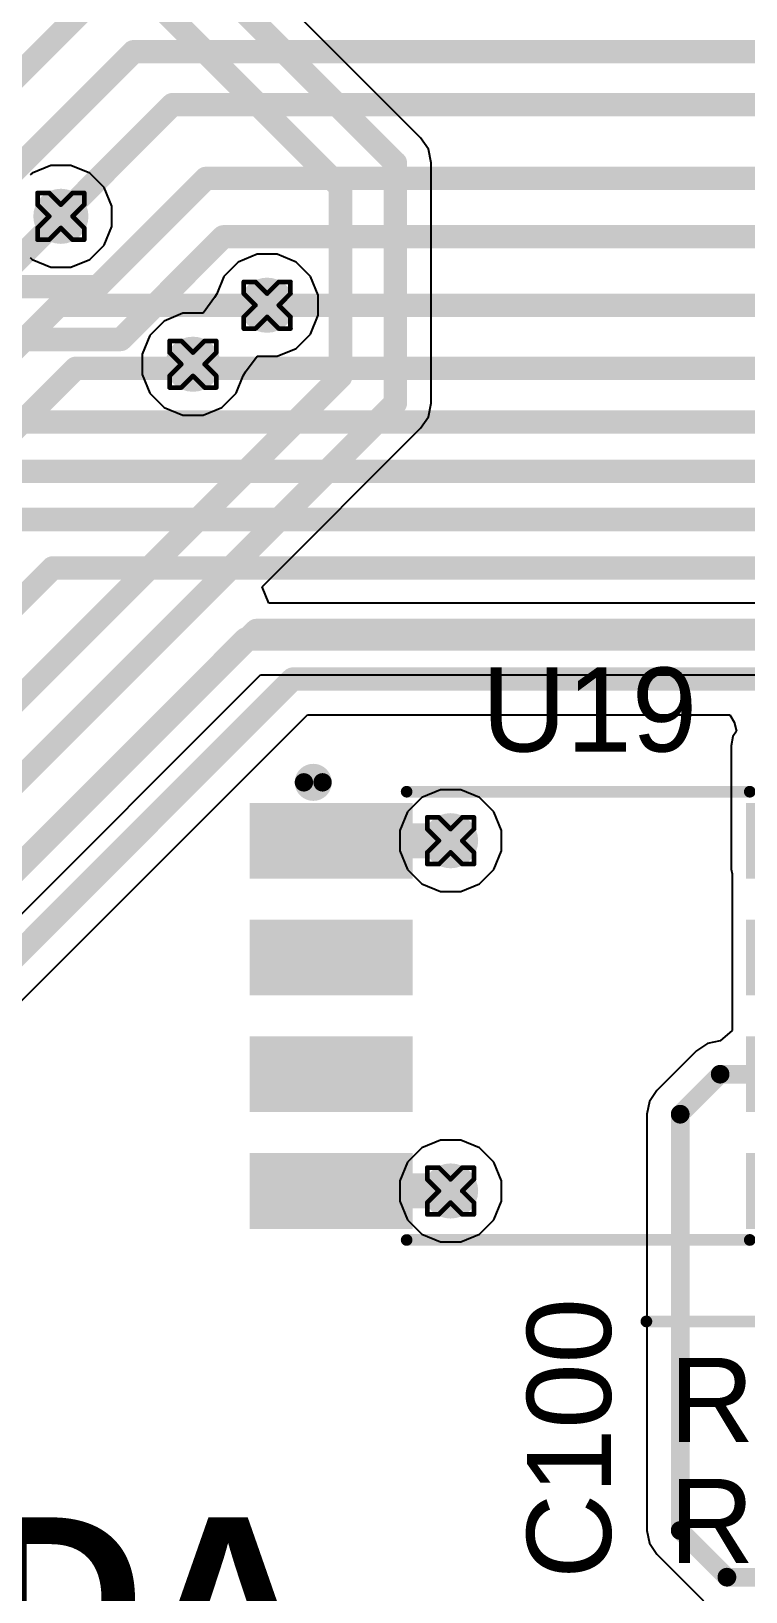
# Model space of a CAD drawing. Header units: inches. Extents: x -11 to 5379, y 0 to 5429.
# Drawn here: x 182.68 to 190.45, y 39.34 to 56.31 of the extents above; entities that cross this region are included whole.
import ezdxf

# ---------------------------------------------------------------- set-up
doc = ezdxf.new("R2010")
doc.units = ezdxf.units.IN
for name, color, linetype in [('Bottom Layer', 5, 'Continuous'), ('Drill Drawing', 1, 'Continuous'), ('GND', 16, 'Continuous'), ('PWR', 76, 'Continuous'), ('Top Layer', 1, 'Continuous'), ('Top Overlay', 2, 'Continuous'), ('Top Paste', 8, 'Continuous'), ('Top Solder', 216, 'Continuous'), ('Via Holes', 16, 'Continuous')]:
    doc.layers.add(name, color=color, linetype=linetype)
doc.styles.add('Arial', font='', dxfattribs={"height": 0.2})
doc.styles.add('Arial_Bold', font='', dxfattribs={"height": 0.2})
doc.styles.get('Arial').set_extended_font_data('Arial')
doc.styles.get('Arial_Bold').set_extended_font_data('Arial', bold=True)

# ---------------------------------------------------------------- blocks, each defined once
blk = doc.blocks.new('CAT24C256WI_GT3_154')
at = {"layer": 'Top Layer'}
for points in [[(-3.485, 2.215), (-1.915, 2.215), (-1.915, 1.595), (-3.485, 1.595)], [(1.915, 2.215), (3.485, 2.215), (3.485, 1.595), (1.915, 1.595)], [(-3.485, 0.945), (-1.915, 0.945), (-1.915, 0.325), (-3.485, 0.325)], [(1.915, 0.945), (3.485, 0.945), (3.485, 0.325), (1.915, 0.325)], [(-3.485, -0.325), (-1.915, -0.325), (-1.915, -0.945), (-3.485, -0.945)], [(1.915, -0.325), (3.485, -0.325), (3.485, -0.945), (1.915, -0.945)], [(-3.485, -1.595), (-1.915, -1.595), (-1.915, -2.215), (-3.485, -2.215)], [(1.915, -1.595), (3.485, -1.595), (3.485, -2.215), (1.915, -2.215)]]:
    blk.add_hatch(color=1, dxfattribs=at).paths.add_polyline_path(points)
at = {"layer": 'Top Paste'}
for points in [[(-3.485, 2.215), (-1.915, 2.215), (-1.915, 1.595), (-3.485, 1.595)], [(1.915, 2.215), (3.485, 2.215), (3.485, 1.595), (1.915, 1.595)], [(-3.485, 0.945), (-1.915, 0.945), (-1.915, 0.325), (-3.485, 0.325)], [(1.915, 0.945), (3.485, 0.945), (3.485, 0.325), (1.915, 0.325)], [(-3.485, -0.325), (-1.915, -0.325), (-1.915, -0.945), (-3.485, -0.945)], [(1.915, -0.325), (3.485, -0.325), (3.485, -0.945), (1.915, -0.945)], [(-3.485, -1.595), (-1.915, -1.595), (-1.915, -2.215), (-3.485, -2.215)], [(1.915, -1.595), (3.485, -1.595), (3.485, -2.215), (1.915, -2.215)]]:
    blk.add_hatch(color=8, dxfattribs=at).paths.add_polyline_path(points)
at = {"layer": 'Top Solder'}
for points in [[(-3.587, 2.317), (-1.813, 2.317), (-1.813, 1.493), (-3.587, 1.493)], [(1.813, 2.317), (3.587, 2.317), (3.587, 1.493), (1.813, 1.493)], [(-3.587, 1.047), (-1.813, 1.047), (-1.813, 0.223), (-3.587, 0.223)], [(1.813, 1.047), (3.587, 1.047), (3.587, 0.223), (1.813, 0.223)], [(-3.587, -0.223), (-1.813, -0.223), (-1.813, -1.047), (-3.587, -1.047)], [(1.813, -0.223), (3.587, -0.223), (3.587, -1.047), (1.813, -1.047)], [(-3.587, -1.493), (-1.813, -1.493), (-1.813, -2.317), (-3.587, -2.317)], [(1.813, -1.493), (3.587, -1.493), (3.587, -2.317), (1.813, -2.317)]]:
    blk.add_hatch(color=216, dxfattribs=at).paths.add_polyline_path(points)
at = {"layer": 'Top Overlay'}
for points in [[(-2.794, 2.54, 0.2, 0.2, 1), (-2.997, 2.54, 0.2, 0.2, 1)], [(-3.047, 2.54, 0.1, 0.1, 1), (-2.947, 2.54, 0.1, 0.1, 1)], [(-2.844, 2.54, 0.1, 0.1, 1), (-2.744, 2.54, 0.1, 0.1, 1)], [(-1.911, 2.438, 0.0635, 0.0635, 1), (-1.848, 2.438, 0.0635, 0.0635, 1)], [(1.822, 2.438, 0.0635, 0.0635, 1), (1.886, 2.438, 0.0635, 0.0635, 1)], [(-1.911, -2.438, 0.0635, 0.0635, 1), (-1.848, -2.438, 0.0635, 0.0635, 1)], [(1.822, -2.438, 0.0635, 0.0635, 1), (1.886, -2.438, 0.0635, 0.0635, 1)]]:
    blk.add_lwpolyline(points, format="xyseb", close=True, dxfattribs=at)
for points in [[(-1.88, 2.438, 0.127, 0.127, 0), (1.854, 2.438, 0.127, 0.127, 0)], [(-1.88, -2.438, 0.127, 0.127, 0), (1.854, -2.438, 0.127, 0.127, 0)]]:
    blk.add_lwpolyline(points, format="xyseb", dxfattribs=at)

msp = doc.modelspace()

# ---------------------------------------------------------------- hatches: boundary and pattern name
at = {"layer": 'Bottom Layer'}
h = msp.add_hatch(color=5, dxfattribs=at)
edge = h.paths.add_edge_path()
edge.add_arc((183, 54.299), 0.3, 0, 360)
h = msp.add_hatch(color=5, dxfattribs=at)
edge = h.paths.add_edge_path()
edge.add_arc((185.244, 53.332), 0.3, 0, 360)
h = msp.add_hatch(color=5, dxfattribs=at)
edge = h.paths.add_edge_path()
edge.add_arc((184.437, 52.69), 0.3, 0, 360)
h = msp.add_hatch(color=5, dxfattribs=at)
edge = h.paths.add_edge_path()
edge.add_arc((187.24, 47.507), 0.3, 0, 360)
h = msp.add_hatch(color=5, dxfattribs=at)
edge = h.paths.add_edge_path()
edge.add_arc((187.24, 43.697), 0.3, 0, 360)
at = {"layer": 'GND'}
h = msp.add_hatch(color=16, dxfattribs=at)
edge = h.paths.add_edge_path()
edge.add_arc((183, 54.299), 0.3, 0, 360)
h = msp.add_hatch(color=16, dxfattribs=at)
edge = h.paths.add_edge_path()
edge.add_arc((185.244, 53.332), 0.3, 0, 360)
h = msp.add_hatch(color=16, dxfattribs=at)
edge = h.paths.add_edge_path()
edge.add_arc((184.437, 52.69), 0.3, 0, 360)
h = msp.add_hatch(color=16, dxfattribs=at)
edge = h.paths.add_edge_path()
edge.add_arc((187.24, 47.507), 0.3, 0, 360)
h = msp.add_hatch(color=16, dxfattribs=at)
edge = h.paths.add_edge_path()
edge.add_arc((187.24, 43.697), 0.3, 0, 360)
at = {"layer": 'PWR'}
h = msp.add_hatch(color=76, dxfattribs=at)
edge = h.paths.add_edge_path()
edge.add_arc((183, 54.299), 0.3, 0, 360)
h = msp.add_hatch(color=76, dxfattribs=at)
edge = h.paths.add_edge_path()
edge.add_arc((185.244, 53.332), 0.3, 0, 360)
h = msp.add_hatch(color=76, dxfattribs=at)
edge = h.paths.add_edge_path()
edge.add_arc((184.437, 52.69), 0.3, 0, 360)
h = msp.add_hatch(color=76, dxfattribs=at)
edge = h.paths.add_edge_path()
edge.add_arc((187.24, 47.507), 0.3, 0, 360)
h = msp.add_hatch(color=76, dxfattribs=at)
edge = h.paths.add_edge_path()
edge.add_arc((187.24, 43.697), 0.3, 0, 360)
at = {"layer": 'Top Layer'}
h = msp.add_hatch(color=1, dxfattribs=at)
edge = h.paths.add_edge_path()
edge.add_arc((183, 54.299), 0.3, 0, 360)
h = msp.add_hatch(color=1, dxfattribs=at)
edge = h.paths.add_edge_path()
edge.add_arc((185.244, 53.332), 0.3, 0, 360)
h = msp.add_hatch(color=1, dxfattribs=at)
edge = h.paths.add_edge_path()
edge.add_arc((184.437, 52.69), 0.3, 0, 360)
h = msp.add_hatch(color=1, dxfattribs=at)
edge = h.paths.add_edge_path()
edge.add_arc((187.24, 47.507), 0.3, 0, 360)
h = msp.add_hatch(color=1, dxfattribs=at)
edge = h.paths.add_edge_path()
edge.add_arc((187.24, 43.697), 0.3, 0, 360)
at = {"layer": 'Via Holes'}
h = msp.add_hatch(color=7, dxfattribs=at)
edge = h.paths.add_edge_path()
edge.add_arc((183, 54.299), 0.15, 0, 360)
h = msp.add_hatch(color=7, dxfattribs=at)
edge = h.paths.add_edge_path()
edge.add_arc((185.244, 53.332), 0.15, 0, 360)
h = msp.add_hatch(color=7, dxfattribs=at)
edge = h.paths.add_edge_path()
edge.add_arc((184.437, 52.69), 0.15, 0, 360)
h = msp.add_hatch(color=7, dxfattribs=at)
edge = h.paths.add_edge_path()
edge.add_arc((187.24, 47.507), 0.15, 0, 360)
h = msp.add_hatch(color=7, dxfattribs=at)
edge = h.paths.add_edge_path()
edge.add_arc((187.24, 43.697), 0.15, 0, 360)

# ---------------------------------------------------------------- linework, layer by layer
at = {"layer": 'Bottom Layer'}
for p, q in [((186.914, 55.154), (184.586, 57.482)), ((186.998, 55.028), (186.914, 55.154)), ((187.028, 54.88), (186.998, 55.028)), ((187.028, 52.267), (187.028, 54.88)), ((186.914, 51.993), (186.998, 52.119)), ((186.998, 52.119), (187.028, 52.267)), ((185.189, 50.267), (186.914, 51.993)), ((185.262, 50.09), (185.189, 50.267)), ((209.734, 50.09), (185.262, 50.09)), ((180.033, 44.173), (185.173, 49.313)), ((185.173, 49.313), (209.574, 49.313))]:
    msp.add_line(p, q, dxfattribs=at)
for points in [[(184.311, 57.207, 0.254, 0.254, 0), (186.639, 54.88, 0.254, 0.254, 0)], [(184.061, 56.597, 0.254, 0.254, 0), (186.042, 54.616, 0.254, 0.254, 0)], [(186.639, 52.267, 0.254, 0.254, 0), (186.639, 54.88, 0.254, 0.254, 0)], [(186.042, 52.552, 0.254, 0.254, 0), (186.042, 54.616, 0.254, 0.254, 0)], [(179.301, 50.6, 0.254, 0.254, 0), (183, 54.299, 0.254, 0.254, 0)], [(179.648, 50.004, 0.254, 0.254, 0), (182.976, 53.332, 0.254, 0.254, 0)], [(182.976, 53.332, 0.254, 0.254, 0), (185.244, 53.332, 0.254, 0.254, 0)], [(184.392, 52.646, 0.254, 0.254, 0), (184.437, 52.69, 0.254, 0.254, 0)], [(176.819, 43.329, 0.254, 0.254, 0), (186.042, 52.552, 0.254, 0.254, 0)], [(179.927, 49.41, 0.254, 0.254, 0), (183.162, 52.646, 0.254, 0.254, 0)], [(183.162, 52.646, 0.254, 0.254, 0), (184.392, 52.646, 0.254, 0.254, 0)], [(177.44, 43.068, 0.254, 0.254, 0), (186.639, 52.267, 0.254, 0.254, 0)], [(179.479, 44.168, 0.254, 0.254, 0), (185.012, 49.701, 0.254, 0.254, 0)], [(185.012, 49.701, 0.254, 0.254, 0), (209.734, 49.701, 0.254, 0.254, 0)]]:
    msp.add_lwpolyline(points, format="xyseb", dxfattribs=at)
for points in [[(186.576, 54.88, 0.127, 0.127, 1), (186.703, 54.88, 0.127, 0.127, 1)], [(186.576, 54.88, 0.127, 0.127, 1), (186.703, 54.88, 0.127, 0.127, 1)], [(185.979, 54.616, 0.127, 0.127, 1), (186.106, 54.616, 0.127, 0.127, 1)], [(185.979, 54.616, 0.127, 0.127, 1), (186.106, 54.616, 0.127, 0.127, 1)], [(182.936, 54.299, 0.127, 0.127, 1), (183.063, 54.299, 0.127, 0.127, 1)], [(182.913, 53.332, 0.127, 0.127, 1), (183.04, 53.332, 0.127, 0.127, 1)], [(182.913, 53.332, 0.127, 0.127, 1), (183.04, 53.332, 0.127, 0.127, 1)], [(185.181, 53.332, 0.127, 0.127, 1), (185.308, 53.332, 0.127, 0.127, 1)], [(184.373, 52.69, 0.127, 0.127, 1), (184.5, 52.69, 0.127, 0.127, 1)], [(183.099, 52.646, 0.127, 0.127, 1), (183.226, 52.646, 0.127, 0.127, 1)], [(183.099, 52.646, 0.127, 0.127, 1), (183.226, 52.646, 0.127, 0.127, 1)], [(184.329, 52.646, 0.127, 0.127, 1), (184.456, 52.646, 0.127, 0.127, 1)], [(184.329, 52.646, 0.127, 0.127, 1), (184.456, 52.646, 0.127, 0.127, 1)], [(185.979, 52.552, 0.127, 0.127, 1), (186.106, 52.552, 0.127, 0.127, 1)], [(185.979, 52.552, 0.127, 0.127, 1), (186.106, 52.552, 0.127, 0.127, 1)], [(186.576, 52.267, 0.127, 0.127, 1), (186.703, 52.267, 0.127, 0.127, 1)], [(186.576, 52.267, 0.127, 0.127, 1), (186.703, 52.267, 0.127, 0.127, 1)], [(184.949, 49.701, 0.127, 0.127, 1), (185.076, 49.701, 0.127, 0.127, 1)], [(184.949, 49.701, 0.127, 0.127, 1), (185.076, 49.701, 0.127, 0.127, 1)]]:
    msp.add_lwpolyline(points, format="xyseb", close=True, dxfattribs=at)
at = {"layer": 'Drill Drawing'}
for points in [[(182.746, 54.426, 0.0508, 0.0508, 0), (182.746, 54.553, 0.0508, 0.0508, 0)], [(182.746, 54.553, 0.0508, 0.0508, 0), (182.873, 54.553, 0.0508, 0.0508, 0)], [(182.873, 54.553, 0.0508, 0.0508, 0), (183, 54.426, 0.0508, 0.0508, 0)], [(183, 54.426, 0.0508, 0.0508, 0), (183.127, 54.553, 0.0508, 0.0508, 0)], [(183.127, 54.553, 0.0508, 0.0508, 0), (183.254, 54.553, 0.0508, 0.0508, 0)], [(183.254, 54.426, 0.0508, 0.0508, 0), (183.254, 54.553, 0.0508, 0.0508, 0)], [(182.746, 54.426, 0.0508, 0.0508, 0), (182.873, 54.299, 0.0508, 0.0508, 0)], [(182.746, 54.172, 0.0508, 0.0508, 0), (182.873, 54.299, 0.0508, 0.0508, 0)], [(183.127, 54.299, 0.0508, 0.0508, 0), (183.254, 54.426, 0.0508, 0.0508, 0)], [(183.127, 54.299, 0.0508, 0.0508, 0), (183.254, 54.172, 0.0508, 0.0508, 0)], [(182.746, 54.045, 0.0508, 0.0508, 0), (182.746, 54.172, 0.0508, 0.0508, 0)], [(182.873, 54.045, 0.0508, 0.0508, 0), (183, 54.172, 0.0508, 0.0508, 0)], [(183, 54.172, 0.0508, 0.0508, 0), (183.127, 54.045, 0.0508, 0.0508, 0)], [(183.254, 54.045, 0.0508, 0.0508, 0), (183.254, 54.172, 0.0508, 0.0508, 0)], [(182.746, 54.045, 0.0508, 0.0508, 0), (182.873, 54.045, 0.0508, 0.0508, 0)], [(183.127, 54.045, 0.0508, 0.0508, 0), (183.254, 54.045, 0.0508, 0.0508, 0)], [(184.99, 53.459, 0.0508, 0.0508, 0), (184.99, 53.586, 0.0508, 0.0508, 0)], [(184.99, 53.586, 0.0508, 0.0508, 0), (185.117, 53.586, 0.0508, 0.0508, 0)], [(184.99, 53.459, 0.0508, 0.0508, 0), (185.117, 53.332, 0.0508, 0.0508, 0)], [(185.117, 53.586, 0.0508, 0.0508, 0), (185.244, 53.459, 0.0508, 0.0508, 0)], [(185.244, 53.459, 0.0508, 0.0508, 0), (185.371, 53.586, 0.0508, 0.0508, 0)], [(185.371, 53.586, 0.0508, 0.0508, 0), (185.498, 53.586, 0.0508, 0.0508, 0)], [(185.371, 53.332, 0.0508, 0.0508, 0), (185.498, 53.459, 0.0508, 0.0508, 0)], [(185.498, 53.459, 0.0508, 0.0508, 0), (185.498, 53.586, 0.0508, 0.0508, 0)], [(184.99, 53.205, 0.0508, 0.0508, 0), (185.117, 53.332, 0.0508, 0.0508, 0)], [(185.371, 53.332, 0.0508, 0.0508, 0), (185.498, 53.205, 0.0508, 0.0508, 0)], [(184.99, 53.078, 0.0508, 0.0508, 0), (184.99, 53.205, 0.0508, 0.0508, 0)], [(185.117, 53.078, 0.0508, 0.0508, 0), (185.244, 53.205, 0.0508, 0.0508, 0)], [(185.244, 53.205, 0.0508, 0.0508, 0), (185.371, 53.078, 0.0508, 0.0508, 0)], [(185.498, 53.078, 0.0508, 0.0508, 0), (185.498, 53.205, 0.0508, 0.0508, 0)], [(184.183, 52.817, 0.0508, 0.0508, 0), (184.183, 52.944, 0.0508, 0.0508, 0)], [(184.183, 52.944, 0.0508, 0.0508, 0), (184.31, 52.944, 0.0508, 0.0508, 0)], [(184.31, 52.944, 0.0508, 0.0508, 0), (184.437, 52.817, 0.0508, 0.0508, 0)], [(184.437, 52.817, 0.0508, 0.0508, 0), (184.564, 52.944, 0.0508, 0.0508, 0)], [(184.564, 52.944, 0.0508, 0.0508, 0), (184.691, 52.944, 0.0508, 0.0508, 0)], [(184.691, 52.817, 0.0508, 0.0508, 0), (184.691, 52.944, 0.0508, 0.0508, 0)], [(184.99, 53.078, 0.0508, 0.0508, 0), (185.117, 53.078, 0.0508, 0.0508, 0)], [(185.371, 53.078, 0.0508, 0.0508, 0), (185.498, 53.078, 0.0508, 0.0508, 0)], [(184.183, 52.817, 0.0508, 0.0508, 0), (184.31, 52.69, 0.0508, 0.0508, 0)], [(184.564, 52.69, 0.0508, 0.0508, 0), (184.691, 52.817, 0.0508, 0.0508, 0)], [(184.183, 52.563, 0.0508, 0.0508, 0), (184.31, 52.69, 0.0508, 0.0508, 0)], [(184.564, 52.69, 0.0508, 0.0508, 0), (184.691, 52.563, 0.0508, 0.0508, 0)], [(184.183, 52.436, 0.0508, 0.0508, 0), (184.183, 52.563, 0.0508, 0.0508, 0)], [(184.183, 52.436, 0.0508, 0.0508, 0), (184.31, 52.436, 0.0508, 0.0508, 0)], [(184.31, 52.436, 0.0508, 0.0508, 0), (184.437, 52.563, 0.0508, 0.0508, 0)], [(184.437, 52.563, 0.0508, 0.0508, 0), (184.564, 52.436, 0.0508, 0.0508, 0)], [(184.564, 52.436, 0.0508, 0.0508, 0), (184.691, 52.436, 0.0508, 0.0508, 0)], [(184.691, 52.436, 0.0508, 0.0508, 0), (184.691, 52.563, 0.0508, 0.0508, 0)], [(186.986, 47.634, 0.0508, 0.0508, 0), (186.986, 47.761, 0.0508, 0.0508, 0)], [(186.986, 47.761, 0.0508, 0.0508, 0), (187.113, 47.761, 0.0508, 0.0508, 0)], [(187.113, 47.761, 0.0508, 0.0508, 0), (187.24, 47.634, 0.0508, 0.0508, 0)], [(187.24, 47.634, 0.0508, 0.0508, 0), (187.367, 47.761, 0.0508, 0.0508, 0)], [(187.367, 47.761, 0.0508, 0.0508, 0), (187.494, 47.761, 0.0508, 0.0508, 0)], [(187.494, 47.634, 0.0508, 0.0508, 0), (187.494, 47.761, 0.0508, 0.0508, 0)], [(186.986, 47.634, 0.0508, 0.0508, 0), (187.113, 47.507, 0.0508, 0.0508, 0)], [(186.986, 47.38, 0.0508, 0.0508, 0), (187.113, 47.507, 0.0508, 0.0508, 0)], [(187.367, 47.507, 0.0508, 0.0508, 0), (187.494, 47.634, 0.0508, 0.0508, 0)], [(187.367, 47.507, 0.0508, 0.0508, 0), (187.494, 47.38, 0.0508, 0.0508, 0)], [(186.986, 47.253, 0.0508, 0.0508, 0), (186.986, 47.38, 0.0508, 0.0508, 0)], [(187.113, 47.253, 0.0508, 0.0508, 0), (187.24, 47.38, 0.0508, 0.0508, 0)], [(187.24, 47.38, 0.0508, 0.0508, 0), (187.367, 47.253, 0.0508, 0.0508, 0)], [(187.494, 47.253, 0.0508, 0.0508, 0), (187.494, 47.38, 0.0508, 0.0508, 0)], [(186.986, 47.253, 0.0508, 0.0508, 0), (187.113, 47.253, 0.0508, 0.0508, 0)], [(187.367, 47.253, 0.0508, 0.0508, 0), (187.494, 47.253, 0.0508, 0.0508, 0)], [(186.986, 43.824, 0.0508, 0.0508, 0), (186.986, 43.951, 0.0508, 0.0508, 0)], [(186.986, 43.951, 0.0508, 0.0508, 0), (187.113, 43.951, 0.0508, 0.0508, 0)], [(187.113, 43.951, 0.0508, 0.0508, 0), (187.24, 43.824, 0.0508, 0.0508, 0)], [(187.24, 43.824, 0.0508, 0.0508, 0), (187.367, 43.951, 0.0508, 0.0508, 0)], [(187.367, 43.951, 0.0508, 0.0508, 0), (187.494, 43.951, 0.0508, 0.0508, 0)], [(187.494, 43.824, 0.0508, 0.0508, 0), (187.494, 43.951, 0.0508, 0.0508, 0)], [(186.986, 43.824, 0.0508, 0.0508, 0), (187.113, 43.697, 0.0508, 0.0508, 0)], [(187.367, 43.697, 0.0508, 0.0508, 0), (187.494, 43.824, 0.0508, 0.0508, 0)], [(186.986, 43.57, 0.0508, 0.0508, 0), (187.113, 43.697, 0.0508, 0.0508, 0)], [(187.367, 43.697, 0.0508, 0.0508, 0), (187.494, 43.57, 0.0508, 0.0508, 0)], [(186.986, 43.443, 0.0508, 0.0508, 0), (186.986, 43.57, 0.0508, 0.0508, 0)], [(186.986, 43.443, 0.0508, 0.0508, 0), (187.113, 43.443, 0.0508, 0.0508, 0)], [(187.113, 43.443, 0.0508, 0.0508, 0), (187.24, 43.57, 0.0508, 0.0508, 0)], [(187.24, 43.57, 0.0508, 0.0508, 0), (187.367, 43.443, 0.0508, 0.0508, 0)], [(187.367, 43.443, 0.0508, 0.0508, 0), (187.494, 43.443, 0.0508, 0.0508, 0)], [(187.494, 43.443, 0.0508, 0.0508, 0), (187.494, 43.57, 0.0508, 0.0508, 0)]]:
    msp.add_lwpolyline(points, format="xyseb", dxfattribs=at)
for points in [[(182.733, 54.553, 0.0254, 0.0254, 1), (182.759, 54.553, 0.0254, 0.0254, 1)], [(182.733, 54.553, 0.0254, 0.0254, 1), (182.759, 54.553, 0.0254, 0.0254, 1)], [(182.86, 54.553, 0.0254, 0.0254, 1), (182.886, 54.553, 0.0254, 0.0254, 1)], [(182.86, 54.553, 0.0254, 0.0254, 1), (182.886, 54.553, 0.0254, 0.0254, 1)], [(183.114, 54.553, 0.0254, 0.0254, 1), (183.14, 54.553, 0.0254, 0.0254, 1)], [(183.114, 54.553, 0.0254, 0.0254, 1), (183.14, 54.553, 0.0254, 0.0254, 1)], [(183.241, 54.553, 0.0254, 0.0254, 1), (183.267, 54.553, 0.0254, 0.0254, 1)], [(183.241, 54.553, 0.0254, 0.0254, 1), (183.267, 54.553, 0.0254, 0.0254, 1)], [(182.733, 54.426, 0.0254, 0.0254, 1), (182.759, 54.426, 0.0254, 0.0254, 1)], [(182.733, 54.426, 0.0254, 0.0254, 1), (182.759, 54.426, 0.0254, 0.0254, 1)], [(182.86, 54.299, 0.0254, 0.0254, 1), (182.886, 54.299, 0.0254, 0.0254, 1)], [(182.86, 54.299, 0.0254, 0.0254, 1), (182.886, 54.299, 0.0254, 0.0254, 1)], [(182.987, 54.426, 0.0254, 0.0254, 1), (183.013, 54.426, 0.0254, 0.0254, 1)], [(182.987, 54.426, 0.0254, 0.0254, 1), (183.013, 54.426, 0.0254, 0.0254, 1)], [(183.114, 54.299, 0.0254, 0.0254, 1), (183.14, 54.299, 0.0254, 0.0254, 1)], [(183.114, 54.299, 0.0254, 0.0254, 1), (183.14, 54.299, 0.0254, 0.0254, 1)], [(183.241, 54.426, 0.0254, 0.0254, 1), (183.267, 54.426, 0.0254, 0.0254, 1)], [(183.241, 54.426, 0.0254, 0.0254, 1), (183.267, 54.426, 0.0254, 0.0254, 1)], [(182.733, 54.172, 0.0254, 0.0254, 1), (182.759, 54.172, 0.0254, 0.0254, 1)], [(182.733, 54.172, 0.0254, 0.0254, 1), (182.759, 54.172, 0.0254, 0.0254, 1)], [(182.987, 54.172, 0.0254, 0.0254, 1), (183.013, 54.172, 0.0254, 0.0254, 1)], [(182.987, 54.172, 0.0254, 0.0254, 1), (183.013, 54.172, 0.0254, 0.0254, 1)], [(183.241, 54.172, 0.0254, 0.0254, 1), (183.267, 54.172, 0.0254, 0.0254, 1)], [(183.241, 54.172, 0.0254, 0.0254, 1), (183.267, 54.172, 0.0254, 0.0254, 1)], [(182.733, 54.045, 0.0254, 0.0254, 1), (182.759, 54.045, 0.0254, 0.0254, 1)], [(182.733, 54.045, 0.0254, 0.0254, 1), (182.759, 54.045, 0.0254, 0.0254, 1)], [(182.86, 54.045, 0.0254, 0.0254, 1), (182.886, 54.045, 0.0254, 0.0254, 1)], [(182.86, 54.045, 0.0254, 0.0254, 1), (182.886, 54.045, 0.0254, 0.0254, 1)], [(183.114, 54.045, 0.0254, 0.0254, 1), (183.14, 54.045, 0.0254, 0.0254, 1)], [(183.114, 54.045, 0.0254, 0.0254, 1), (183.14, 54.045, 0.0254, 0.0254, 1)], [(183.241, 54.045, 0.0254, 0.0254, 1), (183.267, 54.045, 0.0254, 0.0254, 1)], [(183.241, 54.045, 0.0254, 0.0254, 1), (183.267, 54.045, 0.0254, 0.0254, 1)], [(184.977, 53.586, 0.0254, 0.0254, 1), (185.003, 53.586, 0.0254, 0.0254, 1)], [(184.977, 53.586, 0.0254, 0.0254, 1), (185.003, 53.586, 0.0254, 0.0254, 1)], [(184.977, 53.459, 0.0254, 0.0254, 1), (185.003, 53.459, 0.0254, 0.0254, 1)], [(184.977, 53.459, 0.0254, 0.0254, 1), (185.003, 53.459, 0.0254, 0.0254, 1)], [(185.104, 53.586, 0.0254, 0.0254, 1), (185.13, 53.586, 0.0254, 0.0254, 1)], [(185.104, 53.586, 0.0254, 0.0254, 1), (185.13, 53.586, 0.0254, 0.0254, 1)], [(185.231, 53.459, 0.0254, 0.0254, 1), (185.257, 53.459, 0.0254, 0.0254, 1)], [(185.231, 53.459, 0.0254, 0.0254, 1), (185.257, 53.459, 0.0254, 0.0254, 1)], [(185.358, 53.586, 0.0254, 0.0254, 1), (185.384, 53.586, 0.0254, 0.0254, 1)], [(185.358, 53.586, 0.0254, 0.0254, 1), (185.384, 53.586, 0.0254, 0.0254, 1)], [(185.485, 53.586, 0.0254, 0.0254, 1), (185.511, 53.586, 0.0254, 0.0254, 1)], [(185.485, 53.586, 0.0254, 0.0254, 1), (185.511, 53.586, 0.0254, 0.0254, 1)], [(185.485, 53.459, 0.0254, 0.0254, 1), (185.511, 53.459, 0.0254, 0.0254, 1)], [(185.485, 53.459, 0.0254, 0.0254, 1), (185.511, 53.459, 0.0254, 0.0254, 1)], [(185.104, 53.332, 0.0254, 0.0254, 1), (185.13, 53.332, 0.0254, 0.0254, 1)], [(185.104, 53.332, 0.0254, 0.0254, 1), (185.13, 53.332, 0.0254, 0.0254, 1)], [(185.358, 53.332, 0.0254, 0.0254, 1), (185.384, 53.332, 0.0254, 0.0254, 1)], [(185.358, 53.332, 0.0254, 0.0254, 1), (185.384, 53.332, 0.0254, 0.0254, 1)], [(184.977, 53.205, 0.0254, 0.0254, 1), (185.003, 53.205, 0.0254, 0.0254, 1)], [(184.977, 53.205, 0.0254, 0.0254, 1), (185.003, 53.205, 0.0254, 0.0254, 1)], [(185.231, 53.205, 0.0254, 0.0254, 1), (185.257, 53.205, 0.0254, 0.0254, 1)], [(185.231, 53.205, 0.0254, 0.0254, 1), (185.257, 53.205, 0.0254, 0.0254, 1)], [(185.485, 53.205, 0.0254, 0.0254, 1), (185.511, 53.205, 0.0254, 0.0254, 1)], [(185.485, 53.205, 0.0254, 0.0254, 1), (185.511, 53.205, 0.0254, 0.0254, 1)], [(184.17, 52.944, 0.0254, 0.0254, 1), (184.195, 52.944, 0.0254, 0.0254, 1)], [(184.17, 52.944, 0.0254, 0.0254, 1), (184.195, 52.944, 0.0254, 0.0254, 1)], [(184.297, 52.944, 0.0254, 0.0254, 1), (184.322, 52.944, 0.0254, 0.0254, 1)], [(184.297, 52.944, 0.0254, 0.0254, 1), (184.322, 52.944, 0.0254, 0.0254, 1)], [(184.551, 52.944, 0.0254, 0.0254, 1), (184.576, 52.944, 0.0254, 0.0254, 1)], [(184.551, 52.944, 0.0254, 0.0254, 1), (184.576, 52.944, 0.0254, 0.0254, 1)], [(184.678, 52.944, 0.0254, 0.0254, 1), (184.703, 52.944, 0.0254, 0.0254, 1)], [(184.678, 52.944, 0.0254, 0.0254, 1), (184.703, 52.944, 0.0254, 0.0254, 1)], [(184.977, 53.078, 0.0254, 0.0254, 1), (185.003, 53.078, 0.0254, 0.0254, 1)], [(184.977, 53.078, 0.0254, 0.0254, 1), (185.003, 53.078, 0.0254, 0.0254, 1)], [(185.104, 53.078, 0.0254, 0.0254, 1), (185.13, 53.078, 0.0254, 0.0254, 1)], [(185.104, 53.078, 0.0254, 0.0254, 1), (185.13, 53.078, 0.0254, 0.0254, 1)], [(185.358, 53.078, 0.0254, 0.0254, 1), (185.384, 53.078, 0.0254, 0.0254, 1)], [(185.358, 53.078, 0.0254, 0.0254, 1), (185.384, 53.078, 0.0254, 0.0254, 1)], [(185.485, 53.078, 0.0254, 0.0254, 1), (185.511, 53.078, 0.0254, 0.0254, 1)], [(185.485, 53.078, 0.0254, 0.0254, 1), (185.511, 53.078, 0.0254, 0.0254, 1)], [(184.17, 52.817, 0.0254, 0.0254, 1), (184.195, 52.817, 0.0254, 0.0254, 1)], [(184.17, 52.817, 0.0254, 0.0254, 1), (184.195, 52.817, 0.0254, 0.0254, 1)], [(184.424, 52.817, 0.0254, 0.0254, 1), (184.449, 52.817, 0.0254, 0.0254, 1)], [(184.424, 52.817, 0.0254, 0.0254, 1), (184.449, 52.817, 0.0254, 0.0254, 1)], [(184.678, 52.817, 0.0254, 0.0254, 1), (184.703, 52.817, 0.0254, 0.0254, 1)], [(184.678, 52.817, 0.0254, 0.0254, 1), (184.703, 52.817, 0.0254, 0.0254, 1)], [(184.297, 52.69, 0.0254, 0.0254, 1), (184.322, 52.69, 0.0254, 0.0254, 1)], [(184.297, 52.69, 0.0254, 0.0254, 1), (184.322, 52.69, 0.0254, 0.0254, 1)], [(184.551, 52.69, 0.0254, 0.0254, 1), (184.576, 52.69, 0.0254, 0.0254, 1)], [(184.551, 52.69, 0.0254, 0.0254, 1), (184.576, 52.69, 0.0254, 0.0254, 1)], [(184.17, 52.563, 0.0254, 0.0254, 1), (184.195, 52.563, 0.0254, 0.0254, 1)], [(184.17, 52.563, 0.0254, 0.0254, 1), (184.195, 52.563, 0.0254, 0.0254, 1)], [(184.17, 52.436, 0.0254, 0.0254, 1), (184.195, 52.436, 0.0254, 0.0254, 1)], [(184.17, 52.436, 0.0254, 0.0254, 1), (184.195, 52.436, 0.0254, 0.0254, 1)], [(184.297, 52.436, 0.0254, 0.0254, 1), (184.322, 52.436, 0.0254, 0.0254, 1)], [(184.297, 52.436, 0.0254, 0.0254, 1), (184.322, 52.436, 0.0254, 0.0254, 1)], [(184.424, 52.563, 0.0254, 0.0254, 1), (184.449, 52.563, 0.0254, 0.0254, 1)], [(184.424, 52.563, 0.0254, 0.0254, 1), (184.449, 52.563, 0.0254, 0.0254, 1)], [(184.551, 52.436, 0.0254, 0.0254, 1), (184.576, 52.436, 0.0254, 0.0254, 1)], [(184.551, 52.436, 0.0254, 0.0254, 1), (184.576, 52.436, 0.0254, 0.0254, 1)], [(184.678, 52.563, 0.0254, 0.0254, 1), (184.703, 52.563, 0.0254, 0.0254, 1)], [(184.678, 52.563, 0.0254, 0.0254, 1), (184.703, 52.563, 0.0254, 0.0254, 1)], [(184.678, 52.436, 0.0254, 0.0254, 1), (184.703, 52.436, 0.0254, 0.0254, 1)], [(184.678, 52.436, 0.0254, 0.0254, 1), (184.703, 52.436, 0.0254, 0.0254, 1)], [(186.973, 47.761, 0.0254, 0.0254, 1), (186.999, 47.761, 0.0254, 0.0254, 1)], [(186.973, 47.761, 0.0254, 0.0254, 1), (186.999, 47.761, 0.0254, 0.0254, 1)], [(187.1, 47.761, 0.0254, 0.0254, 1), (187.126, 47.761, 0.0254, 0.0254, 1)], [(187.1, 47.761, 0.0254, 0.0254, 1), (187.126, 47.761, 0.0254, 0.0254, 1)], [(187.354, 47.761, 0.0254, 0.0254, 1), (187.38, 47.761, 0.0254, 0.0254, 1)], [(187.354, 47.761, 0.0254, 0.0254, 1), (187.38, 47.761, 0.0254, 0.0254, 1)], [(187.481, 47.761, 0.0254, 0.0254, 1), (187.507, 47.761, 0.0254, 0.0254, 1)], [(187.481, 47.761, 0.0254, 0.0254, 1), (187.507, 47.761, 0.0254, 0.0254, 1)], [(186.973, 47.634, 0.0254, 0.0254, 1), (186.999, 47.634, 0.0254, 0.0254, 1)], [(186.973, 47.634, 0.0254, 0.0254, 1), (186.999, 47.634, 0.0254, 0.0254, 1)], [(187.1, 47.507, 0.0254, 0.0254, 1), (187.126, 47.507, 0.0254, 0.0254, 1)], [(187.1, 47.507, 0.0254, 0.0254, 1), (187.126, 47.507, 0.0254, 0.0254, 1)], [(187.227, 47.634, 0.0254, 0.0254, 1), (187.253, 47.634, 0.0254, 0.0254, 1)], [(187.227, 47.634, 0.0254, 0.0254, 1), (187.253, 47.634, 0.0254, 0.0254, 1)], [(187.354, 47.507, 0.0254, 0.0254, 1), (187.38, 47.507, 0.0254, 0.0254, 1)], [(187.354, 47.507, 0.0254, 0.0254, 1), (187.38, 47.507, 0.0254, 0.0254, 1)], [(187.481, 47.634, 0.0254, 0.0254, 1), (187.507, 47.634, 0.0254, 0.0254, 1)], [(187.481, 47.634, 0.0254, 0.0254, 1), (187.507, 47.634, 0.0254, 0.0254, 1)], [(186.973, 47.38, 0.0254, 0.0254, 1), (186.999, 47.38, 0.0254, 0.0254, 1)], [(186.973, 47.38, 0.0254, 0.0254, 1), (186.999, 47.38, 0.0254, 0.0254, 1)], [(187.227, 47.38, 0.0254, 0.0254, 1), (187.253, 47.38, 0.0254, 0.0254, 1)], [(187.227, 47.38, 0.0254, 0.0254, 1), (187.253, 47.38, 0.0254, 0.0254, 1)], [(187.481, 47.38, 0.0254, 0.0254, 1), (187.507, 47.38, 0.0254, 0.0254, 1)], [(187.481, 47.38, 0.0254, 0.0254, 1), (187.507, 47.38, 0.0254, 0.0254, 1)], [(186.973, 47.253, 0.0254, 0.0254, 1), (186.999, 47.253, 0.0254, 0.0254, 1)], [(186.973, 47.253, 0.0254, 0.0254, 1), (186.999, 47.253, 0.0254, 0.0254, 1)], [(187.1, 47.253, 0.0254, 0.0254, 1), (187.126, 47.253, 0.0254, 0.0254, 1)], [(187.1, 47.253, 0.0254, 0.0254, 1), (187.126, 47.253, 0.0254, 0.0254, 1)], [(187.354, 47.253, 0.0254, 0.0254, 1), (187.38, 47.253, 0.0254, 0.0254, 1)], [(187.354, 47.253, 0.0254, 0.0254, 1), (187.38, 47.253, 0.0254, 0.0254, 1)], [(187.481, 47.253, 0.0254, 0.0254, 1), (187.507, 47.253, 0.0254, 0.0254, 1)], [(187.481, 47.253, 0.0254, 0.0254, 1), (187.507, 47.253, 0.0254, 0.0254, 1)], [(186.973, 43.951, 0.0254, 0.0254, 1), (186.999, 43.951, 0.0254, 0.0254, 1)], [(186.973, 43.951, 0.0254, 0.0254, 1), (186.999, 43.951, 0.0254, 0.0254, 1)], [(187.1, 43.951, 0.0254, 0.0254, 1), (187.126, 43.951, 0.0254, 0.0254, 1)], [(187.1, 43.951, 0.0254, 0.0254, 1), (187.126, 43.951, 0.0254, 0.0254, 1)], [(187.354, 43.951, 0.0254, 0.0254, 1), (187.38, 43.951, 0.0254, 0.0254, 1)], [(187.354, 43.951, 0.0254, 0.0254, 1), (187.38, 43.951, 0.0254, 0.0254, 1)], [(187.481, 43.951, 0.0254, 0.0254, 1), (187.507, 43.951, 0.0254, 0.0254, 1)], [(187.481, 43.951, 0.0254, 0.0254, 1), (187.507, 43.951, 0.0254, 0.0254, 1)], [(186.973, 43.824, 0.0254, 0.0254, 1), (186.999, 43.824, 0.0254, 0.0254, 1)], [(186.973, 43.824, 0.0254, 0.0254, 1), (186.999, 43.824, 0.0254, 0.0254, 1)], [(187.227, 43.824, 0.0254, 0.0254, 1), (187.253, 43.824, 0.0254, 0.0254, 1)], [(187.227, 43.824, 0.0254, 0.0254, 1), (187.253, 43.824, 0.0254, 0.0254, 1)], [(187.481, 43.824, 0.0254, 0.0254, 1), (187.507, 43.824, 0.0254, 0.0254, 1)], [(187.481, 43.824, 0.0254, 0.0254, 1), (187.507, 43.824, 0.0254, 0.0254, 1)], [(187.1, 43.697, 0.0254, 0.0254, 1), (187.126, 43.697, 0.0254, 0.0254, 1)], [(187.1, 43.697, 0.0254, 0.0254, 1), (187.126, 43.697, 0.0254, 0.0254, 1)], [(187.354, 43.697, 0.0254, 0.0254, 1), (187.38, 43.697, 0.0254, 0.0254, 1)], [(187.354, 43.697, 0.0254, 0.0254, 1), (187.38, 43.697, 0.0254, 0.0254, 1)], [(186.973, 43.57, 0.0254, 0.0254, 1), (186.999, 43.57, 0.0254, 0.0254, 1)], [(186.973, 43.57, 0.0254, 0.0254, 1), (186.999, 43.57, 0.0254, 0.0254, 1)], [(186.973, 43.443, 0.0254, 0.0254, 1), (186.999, 43.443, 0.0254, 0.0254, 1)], [(186.973, 43.443, 0.0254, 0.0254, 1), (186.999, 43.443, 0.0254, 0.0254, 1)], [(187.1, 43.443, 0.0254, 0.0254, 1), (187.126, 43.443, 0.0254, 0.0254, 1)], [(187.1, 43.443, 0.0254, 0.0254, 1), (187.126, 43.443, 0.0254, 0.0254, 1)], [(187.227, 43.57, 0.0254, 0.0254, 1), (187.253, 43.57, 0.0254, 0.0254, 1)], [(187.227, 43.57, 0.0254, 0.0254, 1), (187.253, 43.57, 0.0254, 0.0254, 1)], [(187.354, 43.443, 0.0254, 0.0254, 1), (187.38, 43.443, 0.0254, 0.0254, 1)], [(187.354, 43.443, 0.0254, 0.0254, 1), (187.38, 43.443, 0.0254, 0.0254, 1)], [(187.481, 43.57, 0.0254, 0.0254, 1), (187.507, 43.57, 0.0254, 0.0254, 1)], [(187.481, 43.57, 0.0254, 0.0254, 1), (187.507, 43.57, 0.0254, 0.0254, 1)], [(187.481, 43.443, 0.0254, 0.0254, 1), (187.507, 43.443, 0.0254, 0.0254, 1)], [(187.481, 43.443, 0.0254, 0.0254, 1), (187.507, 43.443, 0.0254, 0.0254, 1)]]:
    msp.add_lwpolyline(points, format="xyseb", close=True, dxfattribs=at)
at = {"layer": 'GND'}
for p, q in [((182.89, 54.853), (182.686, 54.769)), ((183.11, 54.853), (182.89, 54.853)), ((183.314, 54.769), (183.11, 54.853)), ((182.686, 54.769), (182.666, 54.749)), ((183.47, 54.613), (183.314, 54.769)), ((183.554, 54.41), (183.47, 54.613)), ((183.554, 54.189), (183.554, 54.41)), ((183.47, 53.986), (183.554, 54.189)), ((183.314, 53.83), (183.47, 53.986)), ((182.666, 53.85), (182.686, 53.83)), ((182.686, 53.83), (182.89, 53.745)), ((183.11, 53.745), (183.314, 53.83)), ((185.134, 53.886), (184.93, 53.802)), ((185.354, 53.886), (185.134, 53.886)), ((185.558, 53.802), (185.354, 53.886)), ((182.89, 53.745), (183.11, 53.745)), ((184.774, 53.646), (184.696, 53.457)), ((184.93, 53.802), (184.774, 53.646)), ((185.714, 53.646), (185.558, 53.802)), ((185.798, 53.442), (185.714, 53.646)), ((184.671, 53.416), (184.547, 53.244)), ((184.696, 53.457), (184.671, 53.416)), ((185.798, 53.222), (185.798, 53.442)), ((184.123, 53.16), (183.967, 53.004)), ((184.327, 53.244), (184.123, 53.16)), ((184.547, 53.244), (184.327, 53.244)), ((185.714, 53.018), (185.798, 53.222)), ((183.967, 53.004), (183.883, 52.801)), ((185.558, 52.862), (185.714, 53.018)), ((183.883, 52.801), (183.883, 52.58)), ((185.354, 52.778), (185.558, 52.862)), ((185.01, 52.607), (185.134, 52.778)), ((185.134, 52.778), (185.354, 52.778)), ((183.883, 52.58), (183.967, 52.376)), ((184.906, 52.376), (184.984, 52.565)), ((184.984, 52.565), (185.01, 52.607)), ((183.967, 52.376), (184.123, 52.221)), ((184.751, 52.221), (184.906, 52.376)), ((184.123, 52.221), (184.327, 52.136)), ((184.327, 52.136), (184.547, 52.136)), ((184.547, 52.136), (184.751, 52.221))]:
    msp.add_line(p, q, dxfattribs=at)
at = {"layer": 'PWR'}
for p, q in [((182.89, 54.853), (182.686, 54.769)), ((183.11, 54.853), (182.89, 54.853)), ((183.314, 54.769), (183.11, 54.853)), ((182.686, 54.769), (182.666, 54.749)), ((183.47, 54.613), (183.314, 54.769)), ((183.554, 54.41), (183.47, 54.613)), ((183.554, 54.189), (183.554, 54.41)), ((183.47, 53.986), (183.554, 54.189)), ((183.314, 53.83), (183.47, 53.986)), ((182.666, 53.85), (182.686, 53.83)), ((182.686, 53.83), (182.89, 53.745)), ((183.11, 53.745), (183.314, 53.83)), ((185.134, 53.886), (184.93, 53.802)), ((185.354, 53.886), (185.134, 53.886)), ((185.558, 53.802), (185.354, 53.886)), ((182.89, 53.745), (183.11, 53.745)), ((184.774, 53.646), (184.696, 53.457)), ((184.93, 53.802), (184.774, 53.646)), ((185.714, 53.646), (185.558, 53.802)), ((185.798, 53.442), (185.714, 53.646)), ((184.671, 53.416), (184.547, 53.244)), ((184.696, 53.457), (184.671, 53.416)), ((185.798, 53.222), (185.798, 53.442)), ((184.123, 53.16), (183.967, 53.004)), ((184.327, 53.244), (184.123, 53.16)), ((184.547, 53.244), (184.327, 53.244)), ((185.714, 53.018), (185.798, 53.222)), ((183.967, 53.004), (183.883, 52.801)), ((185.558, 52.862), (185.714, 53.018)), ((183.883, 52.801), (183.883, 52.58)), ((185.354, 52.778), (185.558, 52.862)), ((185.01, 52.607), (185.134, 52.778)), ((185.134, 52.778), (185.354, 52.778)), ((183.883, 52.58), (183.967, 52.376)), ((184.906, 52.376), (184.984, 52.565)), ((184.984, 52.565), (185.01, 52.607)), ((183.967, 52.376), (184.123, 52.221)), ((184.751, 52.221), (184.906, 52.376)), ((184.123, 52.221), (184.327, 52.136)), ((184.327, 52.136), (184.547, 52.136)), ((184.547, 52.136), (184.751, 52.221)), ((187.13, 48.061), (186.926, 47.977)), ((187.35, 48.061), (187.13, 48.061)), ((187.554, 47.977), (187.35, 48.061)), ((186.926, 47.977), (186.77, 47.821)), ((187.71, 47.821), (187.554, 47.977)), ((186.77, 47.821), (186.686, 47.617)), ((187.794, 47.617), (187.71, 47.821)), ((186.686, 47.617), (186.686, 47.397)), ((187.794, 47.397), (187.794, 47.617)), ((186.686, 47.397), (186.77, 47.193)), ((187.71, 47.193), (187.794, 47.397)), ((186.77, 47.193), (186.926, 47.037)), ((187.554, 47.037), (187.71, 47.193)), ((186.926, 47.037), (187.13, 46.953)), ((187.35, 46.953), (187.554, 47.037)), ((187.13, 46.953), (187.35, 46.953)), ((186.926, 44.167), (186.77, 44.011)), ((187.13, 44.251), (186.926, 44.167)), ((187.35, 44.251), (187.13, 44.251)), ((187.554, 44.167), (187.35, 44.251)), ((187.71, 44.011), (187.554, 44.167)), ((186.77, 44.011), (186.686, 43.807)), ((187.794, 43.807), (187.71, 44.011)), ((186.686, 43.807), (186.686, 43.587)), ((187.794, 43.587), (187.794, 43.807)), ((186.686, 43.587), (186.77, 43.383)), ((187.71, 43.383), (187.794, 43.587)), ((186.77, 43.383), (186.926, 43.227)), ((187.554, 43.227), (187.71, 43.383)), ((186.926, 43.227), (187.13, 43.143)), ((187.13, 43.143), (187.35, 43.143)), ((187.35, 43.143), (187.554, 43.227))]:
    msp.add_line(p, q, dxfattribs=at)
at = {"layer": 'Top Layer'}
for p, q in [((177.054, 40.248), (185.683, 48.877)), ((185.683, 48.877), (190.279, 48.877)), ((190.279, 48.877), (190.326, 48.796)), ((190.326, 48.796), (190.352, 48.699)), ((190.312, 48.639), (190.292, 48.539)), ((190.352, 48.699), (190.312, 48.639)), ((190.292, 48.539), (190.292, 47.803)), ((190.292, 47.803), (190.292, 47.197)), ((190.292, 47.197), (190.302, 47.147)), ((190.302, 47.147), (190.302, 46.979)), ((190.302, 46.979), (190.302, 46.943)), ((190.302, 46.943), (190.302, 46.801)), ((190.302, 46.801), (190.302, 46.765)), ((190.302, 46.765), (190.302, 45.709)), ((190.302, 45.709), (190.302, 45.673)), ((190.302, 45.673), (190.302, 45.531)), ((190.302, 45.531), (190.302, 45.495)), ((190.302, 45.495), (190.302, 45.441)), ((190.172, 45.329), (190.034, 45.302)), ((190.302, 45.441), (190.172, 45.329)), ((189.916, 45.223), (189.482, 44.789)), ((190.034, 45.302), (189.916, 45.223)), ((189.916, 45.223), (189.916, 45.223)), ((189.403, 44.671), (189.375, 44.532)), ((189.482, 44.789), (189.403, 44.671)), ((189.375, 44.532), (189.375, 44.532)), ((189.375, 44.532), (189.375, 40.004)), ((189.375, 40.004), (189.375, 40.004)), ((189.375, 40.004), (189.403, 39.865)), ((189.403, 39.865), (189.482, 39.747)), ((189.482, 39.747), (189.99, 39.24))]:
    msp.add_line(p, q, dxfattribs=at)
for points in [[(181, 54.299, 0.254, 0.254, 0), (183.34, 56.64, 0.254, 0.254, 0)], [(182, 54.299, 0.254, 0.254, 0), (183.79, 56.089, 0.254, 0.254, 0)], [(183.79, 56.089, 0.254, 0.254, 0), (240.931, 56.089, 0.254, 0.254, 0)], [(183, 54.299, 0.254, 0.254, 0), (184.214, 55.514, 0.254, 0.254, 0)], [(184.214, 55.514, 0.254, 0.254, 0), (241.236, 55.514, 0.254, 0.254, 0)], [(183.401, 53.535, 0.254, 0.254, 0), (184.576, 54.711, 0.254, 0.254, 0)], [(184.576, 54.711, 0.254, 0.254, 0), (250.333, 54.711, 0.254, 0.254, 0)], [(183.651, 52.959, 0.254, 0.254, 0), (184.767, 54.076, 0.254, 0.254, 0)], [(184.767, 54.076, 0.254, 0.254, 0), (250.076, 54.076, 0.254, 0.254, 0)], [(175.092, 53.535, 0.254, 0.254, 0), (183.401, 53.535, 0.254, 0.254, 0)], [(185.244, 53.332, 0.254, 0.254, 0), (249.843, 53.332, 0.254, 0.254, 0)], [(174.769, 52.959, 0.254, 0.254, 0), (183.651, 52.959, 0.254, 0.254, 0)], [(184.437, 52.69, 0.254, 0.254, 0), (184.481, 52.646, 0.254, 0.254, 0)], [(184.481, 52.646, 0.254, 0.254, 0), (249.577, 52.646, 0.254, 0.254, 0)], [(174.163, 52.06, 0.254, 0.254, 0), (234.812, 52.06, 0.254, 0.254, 0)], [(173.875, 51.524, 0.254, 0.254, 0), (234.534, 51.524, 0.254, 0.254, 0)], [(182.526, 51.001, 0.254, 0.254, 0), (234.145, 51.001, 0.254, 0.254, 0)], [(180.29, 47.854, 0.254, 0.254, 0), (182.91, 50.474, 0.254, 0.254, 0)], [(182.91, 50.474, 0.254, 0.254, 0), (233.839, 50.474, 0.254, 0.254, 0)], [(180.513, 45.181, 0.254, 0.254, 0), (185.126, 49.794, 0.254, 0.254, 0)], [(185.126, 49.794, 0.254, 0.254, 0), (205.677, 49.794, 0.254, 0.254, 0)], [(176.779, 40.522, 0.254, 0.254, 0), (185.522, 49.265, 0.254, 0.254, 0)], [(185.522, 49.265, 0.254, 0.254, 0), (204.556, 49.265, 0.254, 0.254, 0)], [(185.941, 47.507, 0.381, 0.381, 0), (187.24, 47.507, 0.381, 0.381, 0)], [(189.738, 44.532, 0.203, 0.203, 0), (190.172, 44.967, 0.203, 0.203, 0)], [(190.172, 44.967, 0.203, 0.203, 0), (191.341, 44.967, 0.203, 0.203, 0)], [(189.738, 40.004, 0.203, 0.203, 0), (189.738, 44.532, 0.203, 0.203, 0)], [(185.941, 43.697, 0.381, 0.381, 0), (187.24, 43.697, 0.381, 0.381, 0)], [(189.738, 40.004, 0.203, 0.203, 0), (190.246, 39.496, 0.203, 0.203, 0)], [(190.246, 39.496, 0.203, 0.203, 0), (194.204, 39.496, 0.203, 0.203, 0)]]:
    msp.add_lwpolyline(points, format="xyseb", dxfattribs=at)
for points in [[(183.726, 56.089, 0.127, 0.127, 1), (183.853, 56.089, 0.127, 0.127, 1)], [(183.726, 56.089, 0.127, 0.127, 1), (183.853, 56.089, 0.127, 0.127, 1)], [(184.151, 55.514, 0.127, 0.127, 1), (184.278, 55.514, 0.127, 0.127, 1)], [(184.151, 55.514, 0.127, 0.127, 1), (184.278, 55.514, 0.127, 0.127, 1)], [(184.513, 54.711, 0.127, 0.127, 1), (184.64, 54.711, 0.127, 0.127, 1)], [(184.513, 54.711, 0.127, 0.127, 1), (184.64, 54.711, 0.127, 0.127, 1)], [(182.936, 54.299, 0.127, 0.127, 1), (183.063, 54.299, 0.127, 0.127, 1)], [(184.704, 54.076, 0.127, 0.127, 1), (184.831, 54.076, 0.127, 0.127, 1)], [(184.704, 54.076, 0.127, 0.127, 1), (184.831, 54.076, 0.127, 0.127, 1)], [(183.338, 53.535, 0.127, 0.127, 1), (183.465, 53.535, 0.127, 0.127, 1)], [(183.338, 53.535, 0.127, 0.127, 1), (183.465, 53.535, 0.127, 0.127, 1)], [(185.181, 53.332, 0.127, 0.127, 1), (185.308, 53.332, 0.127, 0.127, 1)], [(183.587, 52.959, 0.127, 0.127, 1), (183.714, 52.959, 0.127, 0.127, 1)], [(183.587, 52.959, 0.127, 0.127, 1), (183.714, 52.959, 0.127, 0.127, 1)], [(184.373, 52.69, 0.127, 0.127, 1), (184.5, 52.69, 0.127, 0.127, 1)], [(184.418, 52.646, 0.127, 0.127, 1), (184.545, 52.646, 0.127, 0.127, 1)], [(184.418, 52.646, 0.127, 0.127, 1), (184.545, 52.646, 0.127, 0.127, 1)], [(182.847, 50.474, 0.127, 0.127, 1), (182.974, 50.474, 0.127, 0.127, 1)], [(182.847, 50.474, 0.127, 0.127, 1), (182.974, 50.474, 0.127, 0.127, 1)], [(185.063, 49.794, 0.127, 0.127, 1), (185.19, 49.794, 0.127, 0.127, 1)], [(185.063, 49.794, 0.127, 0.127, 1), (185.19, 49.794, 0.127, 0.127, 1)], [(185.459, 49.265, 0.127, 0.127, 1), (185.586, 49.265, 0.127, 0.127, 1)], [(185.459, 49.265, 0.127, 0.127, 1), (185.586, 49.265, 0.127, 0.127, 1)], [(185.846, 47.507, 0.191, 0.191, 1), (186.036, 47.507, 0.191, 0.191, 1)], [(187.145, 47.507, 0.191, 0.191, 1), (187.335, 47.507, 0.191, 0.191, 1)], [(190.122, 44.967, 0.102, 0.102, 1), (190.223, 44.967, 0.102, 0.102, 1)], [(190.122, 44.967, 0.102, 0.102, 1), (190.223, 44.967, 0.102, 0.102, 1)], [(189.687, 44.532, 0.102, 0.102, 1), (189.789, 44.532, 0.102, 0.102, 1)], [(189.687, 44.532, 0.102, 0.102, 1), (189.789, 44.532, 0.102, 0.102, 1)], [(185.846, 43.697, 0.191, 0.191, 1), (186.036, 43.697, 0.191, 0.191, 1)], [(187.145, 43.697, 0.191, 0.191, 1), (187.335, 43.697, 0.191, 0.191, 1)], [(189.687, 40.004, 0.102, 0.102, 1), (189.789, 40.004, 0.102, 0.102, 1)], [(189.687, 40.004, 0.102, 0.102, 1), (189.789, 40.004, 0.102, 0.102, 1)], [(190.195, 39.496, 0.102, 0.102, 1), (190.297, 39.496, 0.102, 0.102, 1)], [(190.195, 39.496, 0.102, 0.102, 1), (190.297, 39.496, 0.102, 0.102, 1)]]:
    msp.add_lwpolyline(points, format="xyseb", close=True, dxfattribs=at)
at = {"layer": 'Top Overlay'}
msp.add_lwpolyline([(189.37, 42.278, 0.127, 0.127, 0), (195.716, 42.278, 0.127, 0.127, 0)], format="xyseb", dxfattribs=at)
msp.add_lwpolyline([(189.338, 42.278, 0.0635, 0.0635, 1), (189.402, 42.278, 0.0635, 0.0635, 1)], format="xyseb", close=True, dxfattribs=at)

# ---------------------------------------------------------------- block references
msp.add_blockref('CAT24C256WI_GT3_154', (188.641, 45.602))

# ---------------------------------------------------------------- texts
at = {"layer": 'Top Overlay', "style": 'Arial'}
for s, p in [('U19', (187.579, 48.477)), ('R255', (189.621, 40.967)), ('R256', (189.621, 39.65))]:
    msp.add_text(s, height=0.9144, dxfattribs=at).set_placement(p)
at = {"layer": 'Top Overlay'}
for s, height, rotation, style, p in [('C100', 0.9144, 90, 'Arial', (188.984, 39.478)), ('I2C4-SDA', 1.8, 360, 'Arial_Bold', (174.271, 38.347))]:
    msp.add_text(s, height=height, rotation=rotation, dxfattribs=dict(at, style=style)).set_placement(p)

doc.saveas('drawing.dxf')
